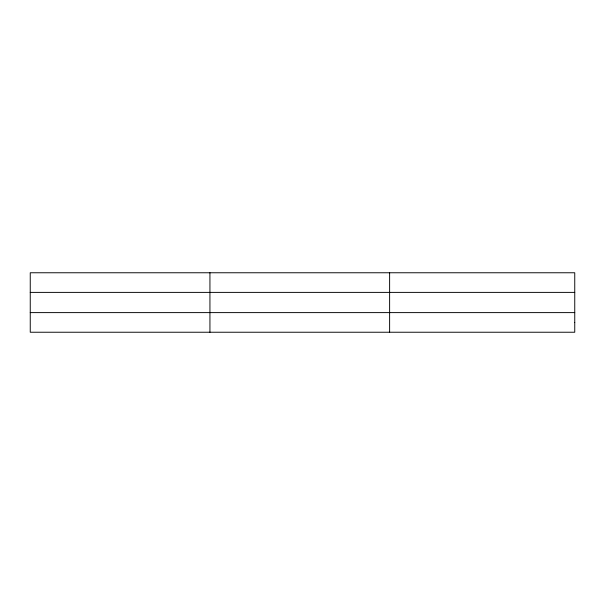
<?xml version="1.0" encoding="UTF-8"?>
<svg xmlns="http://www.w3.org/2000/svg" width="605" height="605" viewBox="0 0 605 605"><rect width="100%" height="100%" fill="white"/><g stroke="black" fill="none" stroke-linecap="round" stroke-linejoin="round"><path stroke-width="0.91" d="M209.935 272.764L209.935 332.236M389.62 272.764L389.62 332.236M30.25 292.389L574.75 292.389M30.25 312.611L574.75 312.611M574.75 322.42L574.75 332.236L30.25 332.236L30.25 272.764L574.75 272.764L574.75 322.42"/></g></svg>
